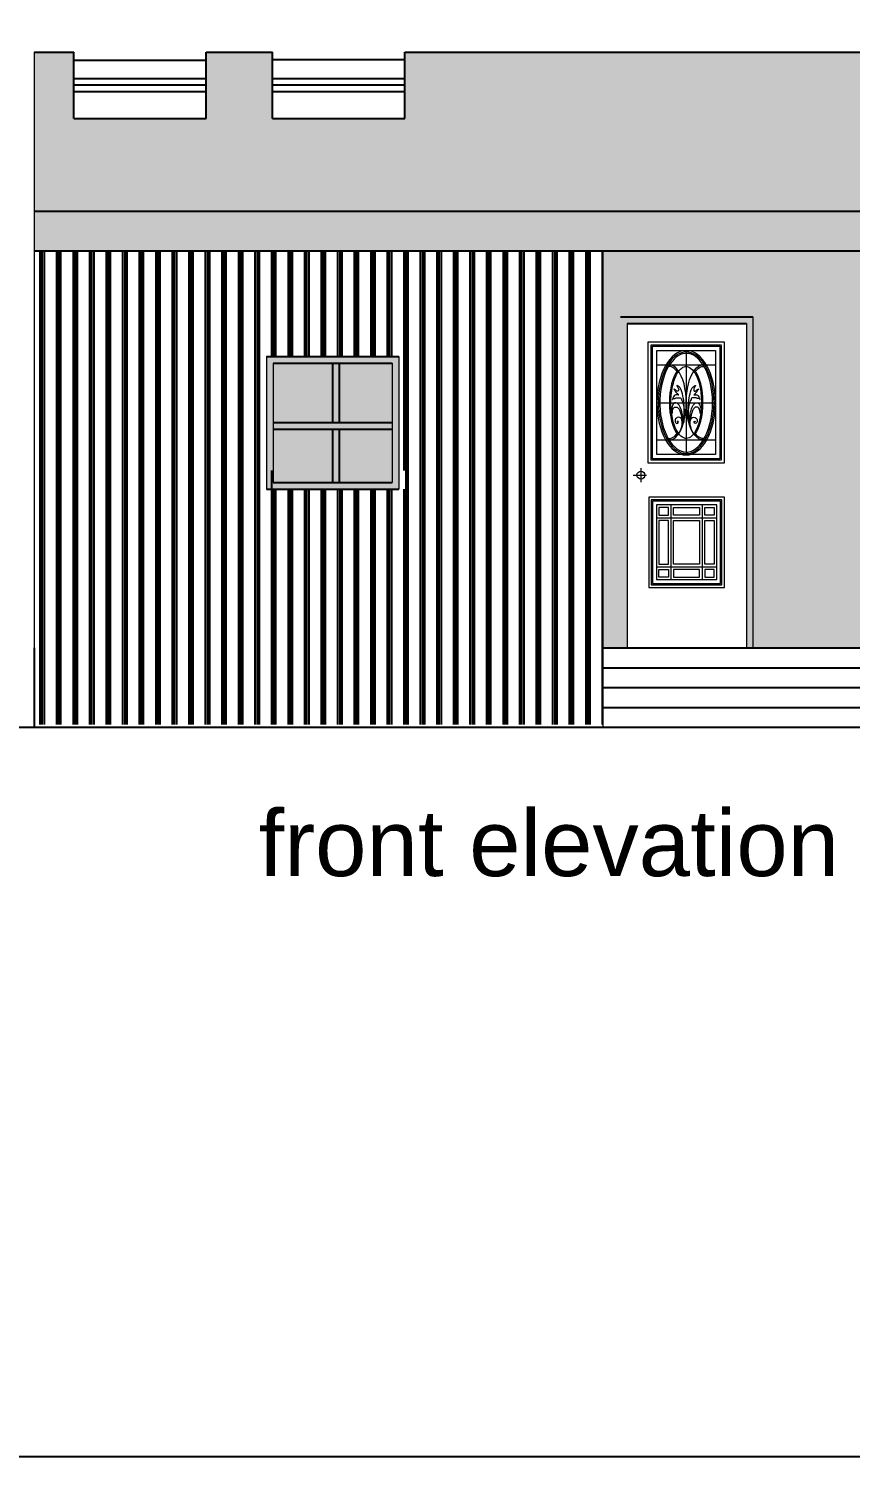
# Model space of a CAD drawing. Header units: inches. Extents: x -59 to 212, y 9 to 737.
# Drawn here: x 83.37 to 89.58, y 11.72 to 22.51 of the extents above; entities that cross this region are included whole.
import ezdxf

# ---------------------------------------------------------------- set-up
doc = ezdxf.new("R2010")
doc.units = ezdxf.units.IN
doc.header["$MEASUREMENT"] = 0
doc.layers.add('DOOR', color=32, linetype='Continuous', lineweight=15)
doc.styles.get("Standard").update_dxf_attribs({"font": 'arial.ttf'})

msp = doc.modelspace()

# ---------------------------------------------------------------- hatches: boundary and pattern name
at = {"true_color": 0xffeddb}
h = msp.add_hatch(color=7, dxfattribs=at)
h.dxf.hatch_style = 1
h.paths.add_polyline_path([(91.76238, 18.40108), (91.76238, 20.28108), (92.66238, 20.28108), (92.66238, 18.40108), (93.21101, 18.40108), (93.21101, 20.83108), (87.71101, 20.83108), (87.71101, 17.83108), (87.89304, 17.83108), (87.89304, 20.28108), (88.79304, 20.28108), (88.79304, 17.83108), (89.71101, 17.83108), (89.71101, 18.40108)])
h.paths.add_polyline_path([(93.21101, 21.13108), (93.21101, 22.33108), (92.71101, 22.33108), (92.71101, 21.83108), (91.71101, 21.83108), (91.71101, 22.33108), (90.71101, 22.33108), (90.71101, 21.83108), (89.71101, 21.83108), (89.71101, 22.33108), (86.21101, 22.33108), (86.21101, 21.83108), (85.21101, 21.83108), (85.21101, 22.33108), (84.71101, 22.33108), (84.71101, 21.83108), (83.71101, 21.83108), (83.71101, 22.33108), (83.41101, 22.33108), (83.41101, 21.13108)])
at = {"true_color": 0x636466}
h = msp.add_hatch(color=251, dxfattribs=at)
h.dxf.hatch_style = 1
h.paths.add_polyline_path([(83.41101, 21.13108), (83.41101, 20.83108), (93.21101, 20.83108), (93.21101, 21.13108)])
h = msp.add_hatch(dxfattribs=at)
h.set_pattern_fill('PLAST', color=251, scale=0.5, angle=90)
h.set_pattern_definition([(90, (-48.76228, -0.57885), (-0.125, 8e-18), []), (90, (-48.77791, -0.57885), (-0.125, 8e-18), []), (90, (-48.79353, -0.57885), (-0.125, 8e-18), [])])
h.paths.add_polyline_path([(87.71101, 20.83108), (83.41101, 20.83108), (83.41101, 17.25222), (87.71101, 17.25222)])
h.paths.add_polyline_path([(86.21312, 19.03108), (85.21312, 19.03108), (85.16608, 20.03108), (86.16608, 20.03108)], flags=16)
h = msp.add_hatch(color=34)
h.dxf.hatch_style = 1
h.paths.add_polyline_path([(91.76238, 20.28108), (92.66238, 20.28108), (92.66238, 18.40108), (92.71238, 18.40108), (92.71238, 20.33108), (91.71238, 20.33108), (91.71238, 18.40108), (91.76238, 18.40108)])
h.paths.add_polyline_path([(92.71238, 18.33108), (92.66238, 18.33108), (92.66238, 18.23108), (92.71238, 18.23108)])
h.paths.add_polyline_path([(91.76238, 18.33108), (91.71238, 18.33108), (91.71238, 18.23108), (91.76238, 18.23108)])
h.paths.add_polyline_path([(86.16608, 20.03108), (85.16608, 20.03108), (85.16608, 19.03108), (86.16608, 19.03108)])
h.paths.add_polyline_path([(86.11608, 19.98108), (86.11608, 19.08108), (85.21608, 19.08108), (85.21608, 19.98108)], flags=16)
h.paths.add_polyline_path([(88.84304, 20.33108), (87.84304, 20.33108), (87.84304, 17.83108), (87.89304, 17.83108), (87.89304, 20.28108), (88.79304, 20.28108), (88.79304, 17.83108), (88.84304, 17.83108)])
h = msp.add_hatch(color=251, dxfattribs=at)
h.dxf.hatch_style = 1
h.paths.add_polyline_path([(85.71608, 19.98108), (85.66608, 19.98108), (85.66608, 19.53108), (85.71608, 19.53108)])
h.paths.add_polyline_path([(85.66608, 19.08108), (85.71608, 19.08108), (85.71608, 19.48108), (85.66608, 19.48108)])
h.paths.add_polyline_path([(86.11608, 19.48108), (86.11608, 19.53108), (85.21608, 19.53108), (85.21608, 19.48108)])
h.paths.add_polyline_path([(92.23738, 19.78108), (92.23738, 20.28108), (92.18738, 20.28108), (92.18738, 19.78108), (91.76238, 19.78108), (91.76238, 19.73108), (92.18738, 19.73108), (92.18738, 19.25608), (91.76238, 19.25608), (91.76238, 19.20608), (92.18738, 19.20608), (92.18738, 18.73108), (91.76238, 18.73108), (91.76238, 18.68108), (92.18738, 18.68108), (92.18738, 18.40108), (92.23738, 18.40108), (92.23738, 18.68108), (92.66238, 18.68108), (92.66238, 18.70608), (92.66238, 18.73108), (92.23738, 18.73108), (92.23738, 19.20608), (92.66238, 19.20608), (92.66238, 19.25608), (92.23738, 19.25608), (92.23738, 19.73108), (92.66238, 19.73108), (92.66238, 19.78108)])
h = msp.add_hatch(color=256)
h.dxf.hatch_style = 1
h.set_gradient(color1=(255, 255, 255), color2=(173, 221, 247))
h.paths.add_polyline_path([(92.18738, 20.28108), (91.76238, 20.28108), (91.76238, 19.78108), (92.18738, 19.78108)])
h.paths.add_polyline_path([(92.66238, 20.28108), (92.23738, 20.28108), (92.23738, 19.78108), (92.66238, 19.78108)])
h.paths.add_polyline_path([(92.66238, 19.73108), (92.23738, 19.73108), (92.23738, 19.25608), (92.66238, 19.25608)])
h.paths.add_polyline_path([(92.18738, 19.73108), (91.76238, 19.73108), (91.76238, 19.25608), (92.18738, 19.25608)])
h.paths.add_polyline_path([(92.66238, 19.20608), (92.23738, 19.20608), (92.23738, 18.73108), (92.66238, 18.73108)])
h.paths.add_polyline_path([(92.66238, 18.68108), (92.23738, 18.68108), (92.23738, 18.40108), (92.66238, 18.40108)])
h.paths.add_polyline_path([(92.18738, 18.68108), (91.76238, 18.68108), (91.76238, 18.40108), (92.18738, 18.40108)])
h.paths.add_polyline_path([(92.18738, 19.20608), (91.76238, 19.20608), (91.76238, 18.73108), (92.18738, 18.73108)])
h.paths.add_polyline_path([(92.66238, 18.33108), (92.23738, 18.33108), (92.23738, 18.23108), (92.66238, 18.23108)])
h.paths.add_polyline_path([(92.18738, 18.33108), (91.93601, 18.33108), (91.93601, 18.23108), (92.18738, 18.23108)])
h.paths.add_polyline_path([(91.88601, 18.33108), (91.76238, 18.33108), (91.76238, 18.23108), (91.88601, 18.23108)])
h.paths.add_polyline_path([(86.11608, 19.98108), (85.71608, 19.98108), (85.71608, 19.53108), (86.11608, 19.53108)])
h.paths.add_polyline_path([(86.11608, 19.48108), (85.71608, 19.48108), (85.71608, 19.08108), (86.11608, 19.08108)])
h.paths.add_polyline_path([(85.66608, 19.48108), (85.21608, 19.48108), (85.21608, 19.08108), (85.66608, 19.08108)])
h.paths.add_polyline_path([(85.66608, 19.98108), (85.21608, 19.98108), (85.21608, 19.53108), (85.66608, 19.53108)])

# ---------------------------------------------------------------- linework, layer by layer
at = {"lineweight": 0}
for p, q in [((83.41101, 22.33108), (83.41101, 17.83108)), ((87.71101, 17.23108), (87.71101, 20.83108))]:
    msp.add_line(p, q, dxfattribs=at)
for p, q in [((83.41101, 22.33108), (83.71101, 22.33108)), ((83.71101, 21.83108), (83.71101, 22.33108)), ((84.71101, 21.83108), (84.71101, 22.33108)), ((84.71101, 22.33108), (85.21101, 22.33108)), ((85.21101, 21.83108), (85.21101, 22.33108)), ((86.21101, 21.83108), (86.21101, 22.33108)), ((86.21101, 22.33108), (89.71101, 22.33108)), ((83.71101, 21.83108), (84.71101, 21.83108)), ((85.21101, 21.83108), (86.21101, 21.83108)), ((83.41101, 21.13108), (93.21101, 21.13108)), ((83.41101, 20.83108), (93.21101, 20.83108)), ((83.41101, 17.83108), (83.41101, 17.23108)), ((87.70647, 17.83108), (95.21101, 17.83108)), ((87.71101, 17.68108), (89.71101, 17.68108)), ((87.71101, 17.53108), (89.71101, 17.53108)), ((87.71101, 17.38108), (89.71101, 17.38108)), ((76.05983, 17.23108), (115.19793, 17.23108))]:
    msp.add_line(p, q)
at = {"color": 251, "true_color": 0x636466}
for p, q in [((84.71101, 22.26815), (83.71101, 22.26815)), ((86.21101, 22.2747), (85.21101, 22.2747)), ((84.71101, 22.13108), (83.71101, 22.13108)), ((86.21101, 22.13108), (85.21101, 22.13108)), ((84.71101, 22.08108), (83.71101, 22.08108)), ((84.71101, 22.03108), (83.71101, 22.03108)), ((86.21101, 22.08108), (85.21101, 22.08108)), ((86.21101, 22.03108), (85.21101, 22.03108))]:
    msp.add_line(p, q, dxfattribs=at)
at = {"color": 177, "true_color": 0x293189}
for p, q in [((87.84304, 20.33108), (88.84304, 20.33108)), ((87.89304, 20.28108), (88.79304, 20.28108)), ((85.16608, 20.03108), (86.16608, 20.03108)), ((85.21608, 19.98108), (86.11608, 19.98108)), ((85.66608, 19.98108), (85.66608, 19.53108)), ((85.71608, 19.98108), (85.71608, 19.53108)), ((86.11608, 19.53108), (85.21608, 19.53108)), ((86.11608, 19.48108), (85.21608, 19.48108)), ((85.66608, 19.48108), (85.66608, 19.08108)), ((85.71608, 19.48108), (85.71608, 19.08108)), ((85.16608, 19.03108), (86.16608, 19.03108)), ((85.21608, 19.08108), (86.11608, 19.08108))]:
    msp.add_line(p, q, dxfattribs=at)
at = {"color": 175, "lineweight": 0, "true_color": 0x4554a5}
for p, q in [((88.84304, 20.33108), (88.84304, 17.83108)), ((87.89304, 20.28108), (87.89304, 17.83108)), ((88.79304, 20.28108), (88.79304, 17.83108)), ((90.34304, 17.83108), (87.84304, 17.83108))]:
    msp.add_line(p, q, dxfattribs=at)
at = {"color": 177, "lineweight": 0, "true_color": 0x293189}
for p, q in [((85.16608, 20.03108), (85.16608, 19.03108)), ((85.21608, 19.98108), (85.21608, 19.08108)), ((86.11608, 19.98108), (86.11608, 19.08108)), ((86.16608, 20.03108), (86.16608, 19.03108))]:
    msp.add_line(p, q, dxfattribs=at)
msp.add_lwpolyline([(115.19793, 47.4751), (76.05983, 47.4751), (76.05983, 11.72189), (115.19793, 11.72189)], close=True)
at = {"layer": 'DOOR', "lineweight": 0}
for p, q in [((88.2812, 20.07768), (88.39582, 20.07768)), ((88.33851, 20.07768), (88.33851, 19.29195)), ((88.11736, 19.96803), (88.55966, 19.96803)), ((88.11736, 19.68289), (88.55966, 19.68289)), ((88.11736, 19.4016), (88.55966, 19.4016)), ((88.22356, 18.9106), (88.22356, 18.34616)), ((88.45918, 18.9106), (88.45918, 18.34616)), ((88.11288, 18.81327), (88.56986, 18.81327)), ((88.11288, 18.44349), (88.56986, 18.44349))]:
    msp.add_line(p, q, dxfattribs=at)
at = {"layer": 'DOOR', "lineweight": 18, "ltscale": 0.1}
for p, q in [((87.93665, 19.13573), (88.03914, 19.13573)), ((87.99536, 19.18932), (87.99536, 19.08316))]:
    msp.add_line(p, q, dxfattribs=at)
at = {"layer": 'DOOR', "lineweight": 18}
for points in [[(88.62505, 19.22656), (88.05197, 19.22656), (88.05197, 20.14307), (88.62505, 20.14307)], [(88.05483, 18.28811), (88.62791, 18.28811), (88.62791, 18.96865), (88.05483, 18.96865)]]:
    msp.add_lwpolyline(points, close=True, dxfattribs=at)
at = {"layer": 'DOOR', "lineweight": 0}
for points in [[(88.60325, 19.24836), (88.07377, 19.24836), (88.07377, 20.12127), (88.60325, 20.12127)], [(88.59235, 19.25925), (88.08466, 19.25925), (88.08466, 20.11038), (88.59235, 20.11038)], [(88.55966, 19.29195), (88.11736, 19.29195), (88.11736, 20.07768), (88.55966, 20.07768)], [(88.07418, 18.30746), (88.60856, 18.30746), (88.60856, 18.9493), (88.07418, 18.9493)], [(88.08385, 18.31714), (88.59889, 18.31714), (88.59889, 18.93963), (88.08385, 18.93963)], [(88.11288, 18.34616), (88.56986, 18.34616), (88.56986, 18.9106), (88.11288, 18.9106)], [(88.13223, 18.83262), (88.20421, 18.83262), (88.20421, 18.89125), (88.13223, 18.89125)], [(88.43983, 18.83262), (88.24291, 18.83262), (88.24291, 18.89125), (88.43983, 18.89125)], [(88.55051, 18.83262), (88.47853, 18.83262), (88.47853, 18.89125), (88.55051, 18.89125)], [(88.13223, 18.46284), (88.20421, 18.46284), (88.20421, 18.79392), (88.13223, 18.79392)], [(88.43983, 18.46284), (88.24291, 18.46284), (88.24291, 18.79392), (88.43983, 18.79392)], [(88.55051, 18.46284), (88.47853, 18.46284), (88.47853, 18.79392), (88.55051, 18.79392)], [(88.13223, 18.42414), (88.20421, 18.42414), (88.20421, 18.36551), (88.13223, 18.36551)], [(88.43983, 18.42414), (88.24291, 18.42414), (88.24291, 18.36551), (88.43983, 18.36551)], [(88.55051, 18.42414), (88.47853, 18.42414), (88.47853, 18.36551), (88.55051, 18.36551)]]:
    msp.add_lwpolyline(points, close=True, dxfattribs=at)
at = {"layer": 'DOOR', "lineweight": 18, "ltscale": 0.1}
msp.add_circle((87.99606, 19.13573), 0.02962, dxfattribs=at)
at = {"layer": 'DOOR', "lineweight": 0, "extrusion": (0, 0, -1)}
msp.add_ellipse((88.33851, 19.68289), major_axis=(0, -0.39479), ratio=0.56016406, dxfattribs=at)
at = {"layer": 'DOOR', "lineweight": 0}
for centre, start_param, end_param in [((88.21159, 19.68482), 3.11828637, 6.2853913), ((88.33851, 19.68482), 0.52359878, 2.61799388), ((88.33851, 19.68482), 3.66519143, 5.75958653)]:
    msp.add_ellipse(centre, major_axis=(0, 0.28322), ratio=0.4481438, start_param=start_param, end_param=end_param, dxfattribs=at)
at = {"layer": 'DOOR', "lineweight": 0, "extrusion": (0, 0, -1)}
msp.add_ellipse((88.46543, 19.68482), major_axis=(0, 0.28322), ratio=0.4481438, start_param=3.12234827, end_param=6.28570799, dxfattribs=at)
at = {"layer": 'DOOR', "lineweight": 0}
for points, knots in [([(88.33851, 19.29899), (88.28878, 19.29899), (88.23775, 19.3334), (88.15971, 19.46053), (88.13407, 19.55199), (88.12427, 19.74284), (88.14012, 19.84128), (88.20441, 19.99277), (88.25236, 20.04446), (88.3511, 20.07704), (88.40301, 20.05997), (88.4916, 19.96149), (88.52612, 19.88022), (88.55515, 19.69593), (88.54964, 19.59391), (88.50163, 19.42331), (88.45924, 19.35586), (88.38777, 19.30703), (88.36308, 19.29899), (88.33851, 19.29899)], [0, 0, 0, 0, 0.73970585, 0.73970585, 1.47941171, 1.47941171, 2.21911756, 2.21911756, 2.95882341, 2.95882341, 3.69852927, 3.69852927, 4.43823512, 4.43823512, 5.17794098, 5.17794098, 5.91764683, 5.91764683, 6.28318531, 6.28318531, 6.28318531, 6.28318531]), ([(88.33851, 19.30989), (88.29251, 19.30989), (88.24285, 19.3432), (88.16671, 19.47292), (88.14197, 19.56741), (88.13659, 19.77204), (88.16095, 19.88186), (88.23836, 20.01547), (88.28372, 20.05042), (88.37036, 20.06001), (88.41561, 20.0373), (88.49266, 19.93281), (88.52222, 19.85273), (88.54583, 19.65779), (88.53162, 19.54043), (88.46515, 19.3836), (88.42138, 19.33459), (88.36481, 19.31241), (88.35157, 19.30989), (88.33851, 19.30989)], [0, 0, 0, 0, 0.76105919, 0.76105919, 1.52211837, 1.52211837, 2.36908886, 2.36908886, 3.0784726, 3.0784726, 3.78785634, 3.78785634, 4.49724008, 4.49724008, 5.35584001, 5.35584001, 6.06708345, 6.06708345, 6.28318531, 6.28318531, 6.28318531, 6.28318531]), ([(88.26816, 19.92054), (88.25501, 19.93817), (88.24086, 19.94979), (88.22203, 19.95626), (88.2168, 19.95713), (88.21159, 19.95713), (88.20915, 19.95713), (88.20669, 19.95693), (88.20421, 19.95652)], [5.741914917, 5.741914917, 5.741914917, 5.741914917, 6.130627806, 6.130627806, 6.283185307, 6.283185307, 6.283185307, 6.35437796, 6.35437796, 6.35437796, 6.35437796]), ([(88.33851, 19.95713), (88.31721, 19.95713), (88.29398, 19.94156), (88.25345, 19.8766), (88.23726, 19.82827), (88.21524, 19.68248), (88.2249, 19.57498), (88.27344, 19.45003), (88.30318, 19.41842), (88.35625, 19.40826), (88.3852, 19.42684), (88.43339, 19.51477), (88.45006, 19.58202), (88.45737, 19.72412), (88.44806, 19.79821), (88.40964, 19.90944), (88.38076, 19.94534), (88.34895, 19.95626), (88.34373, 19.95713), (88.33851, 19.95713)], [0, 0, 0, 0, 0.62286191, 0.62286191, 1.24572382, 1.24572382, 2.2850262, 2.2850262, 3.05604337, 3.05604337, 3.82706054, 3.82706054, 4.59807771, 4.59807771, 5.36909487, 5.36909487, 6.13062781, 6.13062781, 6.28318531, 6.28318531, 6.28318531, 6.28318531]), ([(88.40886, 19.92054), (88.42201, 19.93817), (88.43616, 19.94979), (88.45499, 19.95626), (88.46021, 19.95713), (88.46543, 19.95713), (88.46783, 19.95713), (88.47026, 19.95694), (88.4727, 19.95654)], [5.741914917, 5.741914917, 5.741914917, 5.741914917, 6.130627806, 6.130627806, 6.283185307, 6.283185307, 6.283185307, 6.353373288, 6.353373288, 6.353373288, 6.353373288]), ([(88.20161, 19.41358), (88.20201, 19.41349), (88.2024, 19.41341), (88.22436, 19.40921), (88.24752, 19.42071), (88.26837, 19.44876)], [3.044666415, 3.044666415, 3.044666415, 3.044666415, 3.056043366, 3.056043366, 3.682658486, 3.682658486, 3.682658486, 3.682658486]), ([(88.47496, 19.41348), (88.47471, 19.41343), (88.47447, 19.41338), (88.45266, 19.40921), (88.4295, 19.42071), (88.40864, 19.44876)], [3.049007399, 3.049007399, 3.049007399, 3.049007399, 3.056043366, 3.056043366, 3.682658486, 3.682658486, 3.682658486, 3.682658486])]:
    msp.add_open_spline(points, degree=3, knots=knots, dxfattribs=at)
for points in [[(88.31055, 19.51607), (88.32353, 19.59819), (88.32353, 19.64286), (88.31632, 19.72065), (88.30045, 19.77972), (88.28747, 19.80133), (88.26727, 19.8143), (88.27592, 19.79701), (88.2817, 19.77972), (88.27737, 19.77108), (88.26727, 19.77108), (88.25717, 19.77972), (88.24426, 19.78607), (88.25113, 19.77902), (88.25717, 19.76532), (88.26583, 19.75811), (88.27592, 19.74515), (88.2818, 19.74181), (88.27459, 19.74181), (88.26421, 19.74381), (88.25429, 19.73938), (88.23732, 19.71542), (88.23438, 19.70828), (88.23355, 19.70727), (88.23521, 19.70948), (88.24297, 19.71551), (88.25468, 19.71373), (88.26294, 19.71921), (88.2716, 19.71921), (88.28025, 19.71921), (88.28602, 19.71921), (88.29756, 19.71633), (88.30189, 19.70625), (88.3091, 19.69472), (88.31343, 19.68176), (88.32353, 19.61116), (88.3192, 19.55497), (88.32064, 19.53336)], [(88.36647, 19.51607), (88.35349, 19.59819), (88.35349, 19.64286), (88.3607, 19.72065), (88.37657, 19.77972), (88.38955, 19.80133), (88.40975, 19.8143), (88.40109, 19.79701), (88.39532, 19.77972), (88.39965, 19.77108), (88.40975, 19.77108), (88.41985, 19.77972), (88.43276, 19.78607), (88.42589, 19.77902), (88.41985, 19.76532), (88.41119, 19.75811), (88.40109, 19.74515), (88.39522, 19.74181), (88.40243, 19.74181), (88.41281, 19.74381), (88.42273, 19.73938), (88.4397, 19.71542), (88.44264, 19.70828), (88.44347, 19.70727), (88.44181, 19.70948), (88.43405, 19.71551), (88.42234, 19.71373), (88.41408, 19.71921), (88.40542, 19.71921), (88.39677, 19.71921), (88.39099, 19.71921), (88.37945, 19.71633), (88.37513, 19.70625), (88.36792, 19.69472), (88.36359, 19.68176), (88.35349, 19.61116), (88.35782, 19.55497), (88.35637, 19.53336)], [(88.29743, 19.479), (88.31128, 19.51518), (88.31234, 19.56625), (88.30488, 19.6152), (88.2889, 19.65883), (88.27079, 19.67904), (88.25161, 19.68117), (88.23197, 19.65563), (88.22924, 19.61414), (88.23137, 19.60243), (88.23771, 19.63334), (88.24943, 19.64824), (88.26227, 19.65031), (88.27612, 19.64499), (88.29043, 19.62265), (88.30052, 19.59128), (88.30595, 19.56519), (88.31128, 19.54071), (88.31128, 19.51943), (88.30488, 19.49602)], [(88.37959, 19.479), (88.36574, 19.51518), (88.36468, 19.56625), (88.37213, 19.6152), (88.38812, 19.65883), (88.40623, 19.67904), (88.42541, 19.68117), (88.44504, 19.65563), (88.44778, 19.61414), (88.44565, 19.60243), (88.43931, 19.63334), (88.42759, 19.64824), (88.41475, 19.65031), (88.4009, 19.64499), (88.38659, 19.62265), (88.37649, 19.59128), (88.37107, 19.56519), (88.36574, 19.54071), (88.36574, 19.51943), (88.37213, 19.49602)], [(88.28191, 19.44904), (88.30169, 19.4907), (88.30915, 19.52156), (88.30808, 19.53965), (88.30169, 19.56093), (88.29103, 19.57051), (88.27079, 19.57157), (88.25481, 19.54497), (88.26759, 19.52688), (88.27931, 19.53539), (88.27292, 19.54391), (88.27079, 19.53965), (88.27399, 19.53858)], [(88.39511, 19.44904), (88.37533, 19.4907), (88.36787, 19.52156), (88.36894, 19.53965), (88.37533, 19.56093), (88.38599, 19.57051), (88.40623, 19.57157), (88.42221, 19.54497), (88.40943, 19.52688), (88.3977, 19.53539), (88.4041, 19.54391), (88.40623, 19.53965), (88.40303, 19.53858)]]:
    msp.add_spline(points, degree=3, dxfattribs=at)

# ---------------------------------------------------------------- texts
at = {"lineweight": 0, "insert": (85.10682, 16.6063), "char_height": 0.5, "attachment_point": 1}
msp.add_mtext_dynamic_manual_height_columns('front elevation', width=6, gutter_width=1, heights=[0], dxfattribs=at)

doc.saveas('drawing.dxf')
